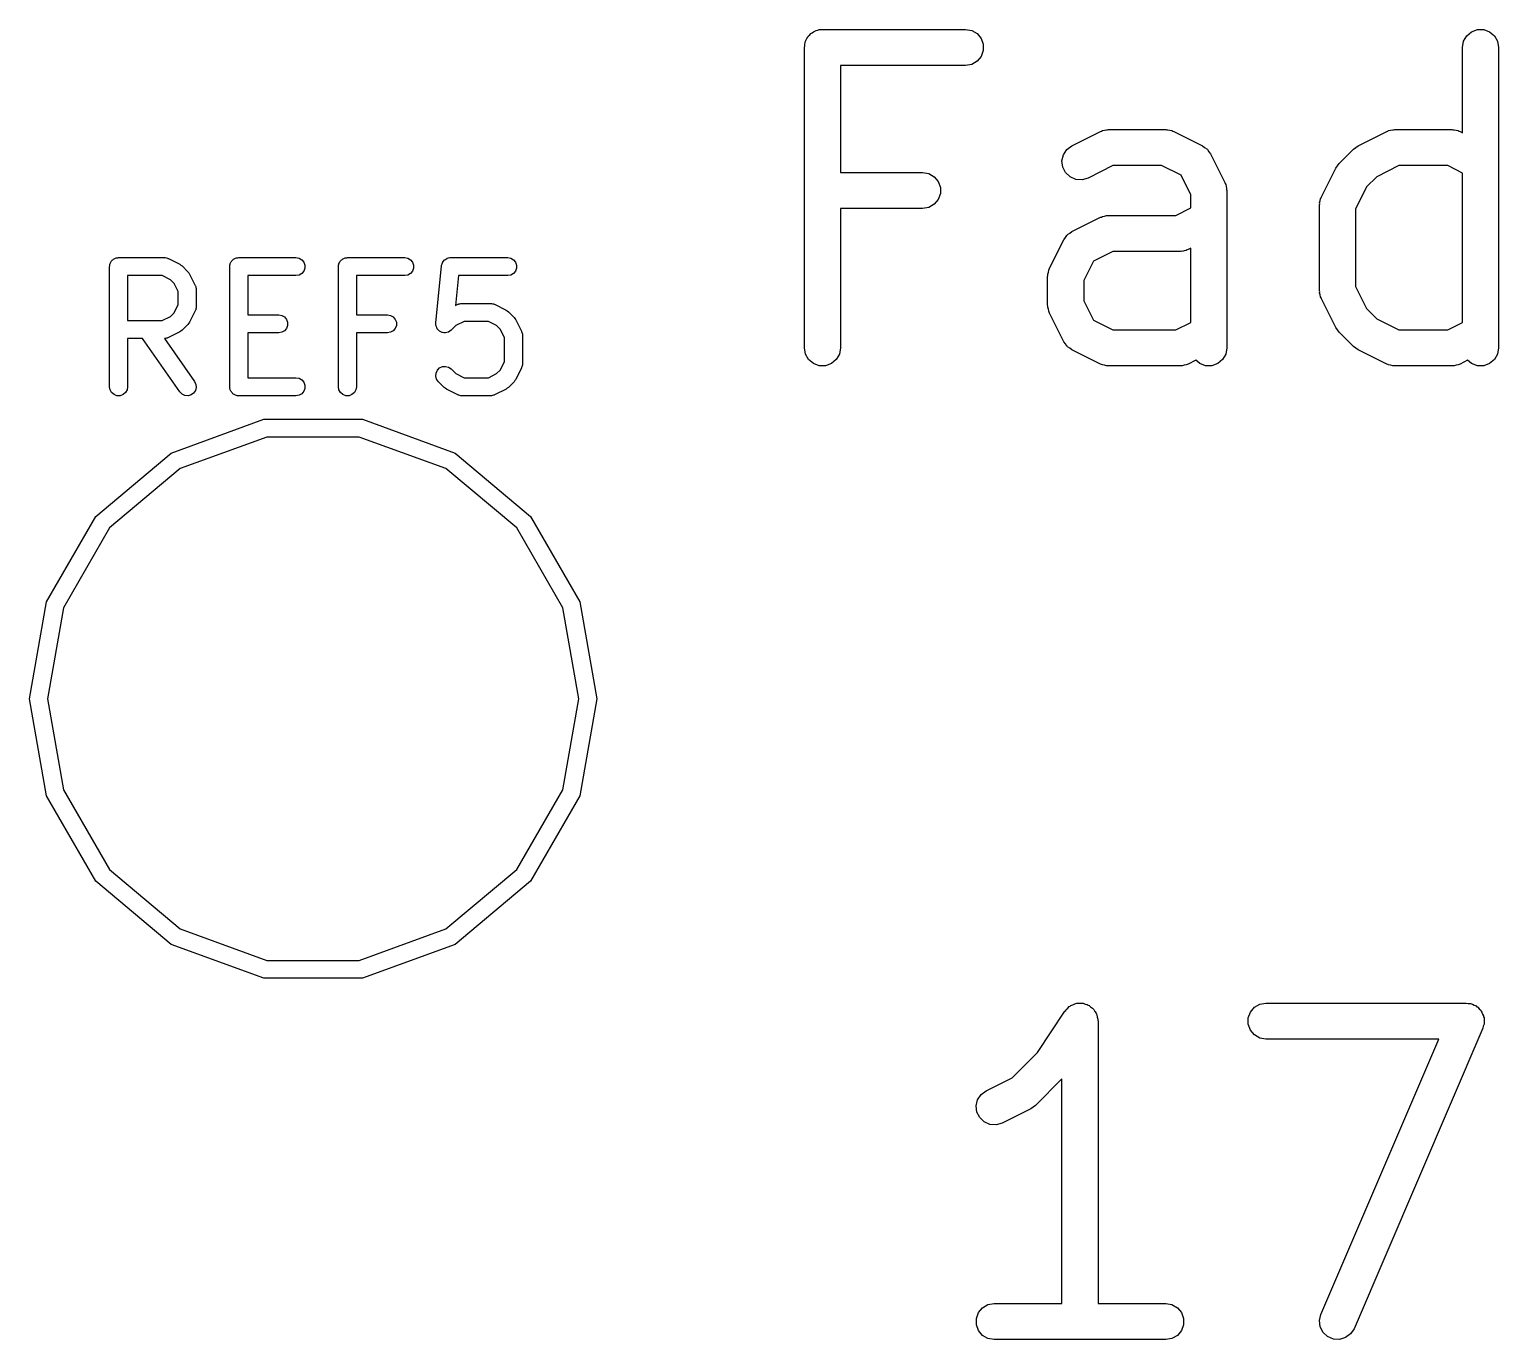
# Model space of a CAD drawing. Extents: x 86 to 333, y -237 to -29.
# Drawn here: x 86.14 to 98.36, y -80.33 to -69.43 of the extents above; entities that cross this region are included whole.
import ezdxf

# ---------------------------------------------------------------- set-up
doc = ezdxf.new("R2010")
doc.units = 0
doc.header["$MEASUREMENT"] = 0
doc.layers.add('BLACK', color=7, linetype='CONTINUOUS')

msp = doc.modelspace()

# ---------------------------------------------------------------- linework, layer by layer
at = {"layer": 'Black'}
for p, q in [((92.6868, -69.44), (92.6997, -69.4377)), ((92.6997, -69.4377), (92.712, -69.4332)), ((92.712, -69.4332), (92.7252, -69.4332)), ((92.7252, -69.4332), (92.7381, -69.431)), ((92.7381, -69.431), (93.9286, -69.431)), ((93.9286, -69.431), (93.9799, -69.44)), ((98.1393, -69.451), (98.1882, -69.4332)), ((98.1882, -69.4332), (98.2403, -69.4332)), ((98.2403, -69.4332), (98.2893, -69.451)), ((92.5904, -69.5549), (92.5949, -69.5426)), ((92.5904, -69.568), (92.5904, -69.5549)), ((92.5949, -69.5426), (92.5971, -69.5296)), ((92.5971, -69.5296), (92.6037, -69.5183)), ((92.6037, -69.5183), (92.6082, -69.506)), ((92.6082, -69.506), (92.6166, -69.4959)), ((92.6166, -69.4959), (92.6232, -69.4845)), ((92.6232, -69.4845), (92.6332, -69.4761)), ((92.6332, -69.4761), (92.6417, -69.466)), ((92.6417, -69.466), (92.653, -69.4595)), ((92.653, -69.4595), (92.6631, -69.451)), ((92.6631, -69.451), (92.6754, -69.4466)), ((92.6754, -69.4466), (92.6868, -69.44)), ((93.9799, -69.44), (94.025, -69.466)), ((94.025, -69.466), (94.0585, -69.506)), ((94.0585, -69.506), (94.0763, -69.5549)), ((94.0763, -69.5549), (94.0763, -69.607)), ((98.0643, -69.581), (98.0733, -69.5296)), ((98.0733, -69.5296), (98.0994, -69.4845)), ((98.0994, -69.4845), (98.1393, -69.451)), ((98.2893, -69.451), (98.3292, -69.4845)), ((98.3292, -69.4845), (98.3552, -69.5296)), ((98.3552, -69.5296), (98.3643, -69.581)), ((92.5881, -69.581), (92.5904, -69.568)), ((92.5881, -72.081), (92.5881, -69.581)), ((94.0585, -69.656), (94.025, -69.6959)), ((94.0763, -69.607), (94.0585, -69.656)), ((98.0643, -70.2906), (98.0643, -69.581)), ((98.3643, -69.581), (98.3643, -72.081)), ((93.9286, -69.731), (92.8881, -69.731)), ((92.8881, -69.731), (92.8881, -70.6214)), ((93.9799, -69.7219), (93.9286, -69.731)), ((94.025, -69.6959), (93.9799, -69.7219)), ((94.8139, -70.3992), (95.052, -70.2801)), ((95.052, -70.2801), (95.0603, -70.2777)), ((95.0603, -70.2777), (95.0677, -70.2733)), ((95.0677, -70.2733), (95.0851, -70.2703)), ((95.0851, -70.2703), (95.1019, -70.2653)), ((95.1019, -70.2653), (95.1105, -70.2658)), ((95.1105, -70.2658), (95.119, -70.2643)), ((95.119, -70.2643), (95.5952, -70.2643)), ((95.5952, -70.2643), (95.6038, -70.2658)), ((95.6038, -70.2658), (95.6124, -70.2653)), ((95.6124, -70.2653), (95.6292, -70.2703)), ((95.6292, -70.2703), (95.6465, -70.2733)), ((95.6465, -70.2733), (95.654, -70.2777)), ((95.654, -70.2777), (95.6623, -70.2801)), ((95.6623, -70.2801), (95.9004, -70.3992)), ((97.1948, -70.3992), (97.4329, -70.2801)), ((97.4329, -70.2801), (97.4412, -70.2777)), ((97.4412, -70.2777), (97.4487, -70.2733)), ((97.4487, -70.2733), (97.466, -70.2703)), ((97.466, -70.2703), (97.4828, -70.2653)), ((97.4828, -70.2653), (97.4915, -70.2658)), ((97.4915, -70.2658), (97.5, -70.2643)), ((97.5, -70.2643), (97.9762, -70.2643)), ((97.9762, -70.2643), (97.9847, -70.2658)), ((97.9847, -70.2658), (97.9933, -70.2653)), ((97.9933, -70.2653), (98.0102, -70.2703)), ((98.0102, -70.2703), (98.0275, -70.2733)), ((98.0275, -70.2733), (98.035, -70.2777)), ((98.035, -70.2777), (98.0433, -70.2801)), ((98.0433, -70.2801), (98.0643, -70.2906)), ((94.772, -70.4302), (94.8139, -70.3992)), ((95.9004, -70.3992), (95.9181, -70.4123)), ((95.9181, -70.4123), (95.9365, -70.4244)), ((97.1558, -70.4273), (97.1755, -70.4135)), ((97.1755, -70.4135), (97.1948, -70.3992)), ((94.7312, -70.5243), (94.7433, -70.4737)), ((94.7372, -70.5761), (94.7312, -70.5243)), ((94.7433, -70.4737), (94.772, -70.4302)), ((95.9365, -70.4244), (95.9389, -70.4277)), ((95.9389, -70.4277), (95.9423, -70.4302)), ((95.9423, -70.4302), (95.9544, -70.4486)), ((95.9544, -70.4486), (95.9675, -70.4663)), ((95.9675, -70.4663), (96.0865, -70.7043)), ((97.0368, -70.5463), (97.1558, -70.4273)), ((92.8881, -70.6214), (93.5714, -70.6214)), ((93.5714, -70.6214), (93.6227, -70.6305)), ((93.6227, -70.6305), (93.6678, -70.6565)), ((93.6678, -70.6565), (93.7013, -70.6964)), ((94.7605, -70.6227), (94.7372, -70.5761)), ((94.7983, -70.6585), (94.7605, -70.6227)), ((94.8461, -70.6792), (94.7983, -70.6585)), ((95.1545, -70.5643), (94.948, -70.6675)), ((95.5598, -70.5643), (95.1545, -70.5643)), ((95.7215, -70.6451), (95.5598, -70.5643)), ((95.8024, -70.8068), (95.7215, -70.6451)), ((96.8896, -70.8234), (97.0087, -70.5853)), ((97.0087, -70.5853), (97.023, -70.566)), ((97.023, -70.566), (97.0368, -70.5463)), ((97.3508, -70.6566), (97.2661, -70.7412)), ((97.5354, -70.5643), (97.3508, -70.6566)), ((97.9408, -70.5643), (97.5354, -70.5643)), ((98.0643, -70.626), (97.9408, -70.5643)), ((98.0643, -71.8692), (98.0643, -70.626)), ((93.7013, -70.6964), (93.7191, -70.7454)), ((93.7191, -70.7454), (93.7191, -70.7975)), ((94.8981, -70.6823), (94.8461, -70.6792)), ((94.948, -70.6675), (94.8981, -70.6823)), ((96.0865, -70.7043), (96.089, -70.7126)), ((96.089, -70.7126), (96.0933, -70.7201)), ((96.0933, -70.7201), (96.0964, -70.7374)), ((96.0964, -70.7374), (96.1014, -70.7543)), ((96.1014, -70.7543), (96.1009, -70.7629)), ((96.1009, -70.7629), (96.1024, -70.7714)), ((96.1024, -70.7714), (96.1024, -72.081)), ((97.2661, -70.7412), (97.1738, -70.9259)), ((93.6678, -70.8863), (93.6227, -70.9124)), ((93.7013, -70.8464), (93.6678, -70.8863)), ((93.7191, -70.7975), (93.7013, -70.8464)), ((95.8024, -70.9168), (95.8024, -70.8068)), ((96.8738, -70.8905), (96.8753, -70.882)), ((96.8738, -71.6048), (96.8738, -70.8905)), ((96.8748, -70.8733), (96.8798, -70.8565)), ((96.8753, -70.882), (96.8748, -70.8733)), ((96.8798, -70.8565), (96.8829, -70.8392)), ((96.8829, -70.8392), (96.8872, -70.8317)), ((96.8872, -70.8317), (96.8896, -70.8234)), ((93.5714, -70.9214), (92.8881, -70.9214)), ((92.8881, -70.9214), (92.8881, -72.081)), ((93.6227, -70.9124), (93.5714, -70.9214)), ((94.8139, -71.1135), (95.052, -70.9944)), ((95.052, -70.9944), (95.0603, -70.9919)), ((95.0603, -70.9919), (95.0677, -70.9876)), ((95.0677, -70.9876), (95.085, -70.9846)), ((95.085, -70.9846), (95.1019, -70.9796)), ((95.1019, -70.9796), (95.1105, -70.9801)), ((95.1105, -70.9801), (95.119, -70.9786)), ((95.119, -70.9786), (95.6789, -70.9786)), ((95.6789, -70.9786), (95.8024, -70.9168)), ((97.1738, -70.9259), (97.1738, -71.5694)), ((94.7599, -71.1629), (94.772, -71.1445)), ((94.772, -71.1445), (94.7754, -71.142)), ((94.7754, -71.142), (94.7778, -71.1387)), ((94.7778, -71.1387), (94.7962, -71.1266)), ((94.7962, -71.1266), (94.8139, -71.1135)), ((94.6277, -71.4186), (94.7468, -71.1805)), ((94.7468, -71.1805), (94.7599, -71.1629)), ((95.7483, -71.2726), (95.7314, -71.2776)), ((95.7656, -71.2695), (95.7483, -71.2726)), ((95.7731, -71.2652), (95.7656, -71.2695)), ((95.7814, -71.2627), (95.7731, -71.2652)), ((95.8024, -71.2522), (95.7814, -71.2627)), ((95.8024, -71.8692), (95.8024, -71.2522)), ((86.8071, -71.3914), (86.8093, -71.3852)), ((86.8071, -71.3979), (86.8071, -71.3914)), ((86.8093, -71.3852), (86.8105, -71.3787)), ((86.8105, -71.3787), (86.8138, -71.373)), ((86.8138, -71.373), (86.816, -71.3669)), ((86.816, -71.3669), (86.8202, -71.3619)), ((86.8202, -71.3619), (86.8235, -71.3562)), ((86.8235, -71.3562), (86.8285, -71.352)), ((86.8285, -71.352), (86.8327, -71.3469)), ((86.8327, -71.3469), (86.8384, -71.3436)), ((86.8384, -71.3436), (86.8435, -71.3394)), ((86.8435, -71.3394), (86.8496, -71.3372)), ((86.8496, -71.3372), (86.8553, -71.3339)), ((86.8553, -71.3339), (86.8618, -71.3328)), ((86.8618, -71.3328), (86.8679, -71.3305)), ((86.8679, -71.3305), (86.8745, -71.3305)), ((86.8745, -71.3305), (86.881, -71.3294)), ((86.881, -71.3294), (87.2619, -71.3294)), ((87.2619, -71.3294), (87.2662, -71.3301)), ((87.2662, -71.3301), (87.2705, -71.3299)), ((87.2705, -71.3299), (87.2789, -71.3324)), ((87.2789, -71.3324), (87.2876, -71.3339)), ((87.2876, -71.3339), (87.2913, -71.3361)), ((87.2913, -71.3361), (87.2954, -71.3373)), ((87.2954, -71.3373), (87.3907, -71.3849)), ((87.3907, -71.3849), (87.4003, -71.3921)), ((87.4003, -71.3921), (87.4102, -71.399)), ((87.8071, -71.3914), (87.8093, -71.3852)), ((87.8071, -71.3979), (87.8071, -71.3914)), ((87.8093, -71.3852), (87.8105, -71.3787)), ((87.8105, -71.3787), (87.8138, -71.373)), ((87.8138, -71.373), (87.816, -71.3669)), ((87.816, -71.3669), (87.8202, -71.3619)), ((87.8202, -71.3619), (87.8235, -71.3562)), ((87.8235, -71.3562), (87.8285, -71.352)), ((87.8285, -71.352), (87.8327, -71.3469)), ((87.8327, -71.3469), (87.8384, -71.3436)), ((87.8384, -71.3436), (87.8435, -71.3394)), ((87.8435, -71.3394), (87.8496, -71.3372)), ((87.8496, -71.3372), (87.8553, -71.3339)), ((87.8553, -71.3339), (87.8618, -71.3328)), ((87.8618, -71.3328), (87.8679, -71.3305)), ((87.8679, -71.3305), (87.8745, -71.3305)), ((87.8745, -71.3305), (87.881, -71.3294)), ((87.881, -71.3294), (88.3571, -71.3294)), ((88.3571, -71.3294), (88.3828, -71.3339)), ((88.3828, -71.3339), (88.4054, -71.3469)), ((88.4054, -71.3469), (88.4221, -71.3669)), ((88.4221, -71.3669), (88.431, -71.3914)), ((88.431, -71.3914), (88.431, -71.4174)), ((88.7119, -71.3914), (88.7141, -71.3852)), ((88.7119, -71.3979), (88.7119, -71.3914)), ((88.7141, -71.3852), (88.7152, -71.3787)), ((88.7152, -71.3787), (88.7185, -71.373)), ((88.7185, -71.373), (88.7208, -71.3669)), ((88.7208, -71.3669), (88.725, -71.3619)), ((88.725, -71.3619), (88.7283, -71.3562)), ((88.7283, -71.3562), (88.7333, -71.352)), ((88.7333, -71.352), (88.7375, -71.3469)), ((88.7375, -71.3469), (88.7432, -71.3436)), ((88.7432, -71.3436), (88.7482, -71.3394)), ((88.7482, -71.3394), (88.7544, -71.3372)), ((88.7544, -71.3372), (88.7601, -71.3339)), ((88.7601, -71.3339), (88.7665, -71.3328)), ((88.7665, -71.3328), (88.7727, -71.3305)), ((88.7727, -71.3305), (88.7793, -71.3305)), ((88.7793, -71.3305), (88.7857, -71.3294)), ((88.7857, -71.3294), (89.2619, -71.3294)), ((89.2619, -71.3294), (89.2876, -71.3339)), ((89.2876, -71.3339), (89.3101, -71.3469)), ((89.3101, -71.3469), (89.3269, -71.3669)), ((89.3269, -71.3669), (89.3358, -71.3914)), ((89.3358, -71.3914), (89.3358, -71.4174)), ((89.5682, -71.3969), (89.569, -71.3942)), ((89.569, -71.3914), (89.5725, -71.3817)), ((89.569, -71.3942), (89.569, -71.3914)), ((89.5725, -71.3817), (89.5753, -71.3718)), ((89.5753, -71.3718), (89.5769, -71.3695)), ((89.5769, -71.3695), (89.5779, -71.3669)), ((89.5779, -71.3669), (89.5845, -71.359)), ((89.5845, -71.359), (89.5905, -71.3507)), ((89.5905, -71.3507), (89.5928, -71.3491)), ((89.5928, -71.3491), (89.5946, -71.3469)), ((89.5946, -71.3469), (89.6035, -71.3418)), ((89.6035, -71.3418), (89.612, -71.336)), ((89.612, -71.336), (89.6148, -71.3353)), ((89.6148, -71.3353), (89.6172, -71.3339)), ((89.6172, -71.3339), (89.6273, -71.3321)), ((89.6273, -71.3321), (89.6372, -71.3296)), ((89.6372, -71.3296), (89.6401, -71.3299)), ((89.6401, -71.3299), (89.6429, -71.3294)), ((89.6429, -71.3294), (90.119, -71.3294)), ((90.119, -71.3294), (90.1447, -71.3339)), ((90.1447, -71.3339), (90.1673, -71.3469)), ((90.1673, -71.3469), (90.184, -71.3669)), ((90.184, -71.3669), (90.1929, -71.3914)), ((90.1929, -71.3914), (90.1929, -71.4174)), ((94.9928, -71.3594), (94.9119, -71.5211)), ((95.1545, -71.2786), (94.9928, -71.3594)), ((95.7143, -71.2786), (95.1545, -71.2786)), ((95.7228, -71.2771), (95.7143, -71.2786)), ((95.7314, -71.2776), (95.7228, -71.2771)), ((86.806, -71.4044), (86.8071, -71.3979)), ((86.806, -72.4044), (86.806, -71.4044)), ((86.956, -71.4794), (86.956, -71.8532)), ((87.2442, -71.4794), (86.956, -71.4794)), ((87.3127, -71.5136), (87.2442, -71.4794)), ((87.3431, -71.544), (87.3127, -71.5136)), ((87.4102, -71.399), (87.4578, -71.4466)), ((87.4578, -71.4466), (87.4647, -71.4564)), ((87.4647, -71.4564), (87.4718, -71.4661)), ((87.4718, -71.4661), (87.5195, -71.5613)), ((87.806, -71.4044), (87.8071, -71.3979)), ((87.806, -72.4044), (87.806, -71.4044)), ((88.3571, -71.4794), (87.956, -71.4794)), ((87.956, -71.4794), (87.956, -71.8056)), ((88.3828, -71.4749), (88.3571, -71.4794)), ((88.4054, -71.4618), (88.3828, -71.4749)), ((88.4221, -71.4419), (88.4054, -71.4618)), ((88.431, -71.4174), (88.4221, -71.4419)), ((88.7107, -71.4044), (88.7119, -71.3979)), ((88.7107, -72.4044), (88.7107, -71.4044)), ((89.2619, -71.4794), (88.8607, -71.4794)), ((88.8607, -71.4794), (88.8607, -71.8056)), ((89.2876, -71.4749), (89.2619, -71.4794)), ((89.3101, -71.4618), (89.2876, -71.4749)), ((89.3269, -71.4419), (89.3101, -71.4618)), ((89.3358, -71.4174), (89.3269, -71.4419)), ((89.5206, -71.8731), (89.5682, -71.3969)), ((89.7107, -71.4794), (89.6859, -71.7276)), ((90.119, -71.4794), (89.7107, -71.4794)), ((90.1447, -71.4749), (90.119, -71.4794)), ((90.1673, -71.4618), (90.1447, -71.4749)), ((90.184, -71.4419), (90.1673, -71.4618)), ((90.1929, -71.4174), (90.184, -71.4419)), ((94.6119, -71.4857), (94.6134, -71.4772)), ((94.6119, -71.7238), (94.6119, -71.4857)), ((94.6129, -71.4686), (94.6179, -71.4517)), ((94.6134, -71.4772), (94.6129, -71.4686)), ((94.6179, -71.4517), (94.6209, -71.4344)), ((94.6209, -71.4344), (94.6253, -71.4269)), ((94.6253, -71.4269), (94.6277, -71.4186)), ((87.3774, -71.6126), (87.3431, -71.544)), ((87.3774, -71.72), (87.3774, -71.6126)), ((87.5195, -71.5613), (87.5207, -71.5655)), ((87.5207, -71.5655), (87.5229, -71.5692)), ((87.5229, -71.5692), (87.5244, -71.5779)), ((87.5244, -71.5779), (87.5269, -71.5863)), ((87.5269, -71.5863), (87.5266, -71.5906)), ((87.5266, -71.5906), (87.5274, -71.5949)), ((87.5274, -71.5949), (87.5274, -71.7377)), ((94.9119, -71.5211), (94.9119, -71.6884)), ((96.8753, -71.6133), (96.8738, -71.6048)), ((96.8748, -71.6219), (96.8753, -71.6133)), ((96.8798, -71.6388), (96.8748, -71.6219)), ((96.8829, -71.6561), (96.8798, -71.6388)), ((97.1738, -71.5694), (97.2661, -71.754)), ((87.3431, -71.7885), (87.3774, -71.72)), ((87.5244, -71.7547), (87.5229, -71.7634)), ((87.5269, -71.7463), (87.5244, -71.7547)), ((87.5274, -71.7377), (87.5266, -71.742)), ((87.5266, -71.742), (87.5269, -71.7463)), ((89.6859, -71.7276), (89.7046, -71.7183)), ((89.7046, -71.7183), (89.7087, -71.717)), ((89.7087, -71.717), (89.7124, -71.7149)), ((89.7124, -71.7149), (89.7211, -71.7133)), ((89.7211, -71.7133), (89.7295, -71.7108)), ((89.7295, -71.7108), (89.7338, -71.7111)), ((89.7338, -71.7111), (89.7381, -71.7103)), ((89.7381, -71.7103), (89.9762, -71.7103)), ((89.9762, -71.7103), (89.9804, -71.7111)), ((89.9804, -71.7111), (89.9848, -71.7108)), ((89.9848, -71.7108), (89.9932, -71.7133)), ((89.9932, -71.7133), (90.0018, -71.7149)), ((90.0018, -71.7149), (90.0056, -71.717)), ((90.0056, -71.717), (90.0097, -71.7183)), ((90.0097, -71.7183), (90.105, -71.7659)), ((94.6134, -71.7323), (94.6119, -71.7238)), ((94.6129, -71.741), (94.6134, -71.7323)), ((94.6179, -71.7578), (94.6129, -71.741)), ((94.6209, -71.7751), (94.6179, -71.7578)), ((94.9119, -71.6884), (94.9928, -71.8501)), ((96.8872, -71.6636), (96.8829, -71.6561)), ((96.8896, -71.6718), (96.8872, -71.6636)), ((97.0087, -71.9099), (96.8896, -71.6718)), ((97.2661, -71.754), (97.3508, -71.8386)), ((86.956, -71.8532), (87.2442, -71.8532)), ((87.2442, -71.8532), (87.3127, -71.8189)), ((87.3127, -71.8189), (87.3431, -71.7885)), ((87.4647, -71.8762), (87.4578, -71.886)), ((87.4718, -71.8665), (87.4647, -71.8762)), ((87.5195, -71.7713), (87.4718, -71.8665)), ((87.5207, -71.7671), (87.5195, -71.7713)), ((87.5229, -71.7634), (87.5207, -71.7671)), ((87.956, -71.8056), (88.2143, -71.8056)), ((88.2143, -71.8056), (88.2399, -71.8101)), ((88.2399, -71.8101), (88.2625, -71.8231)), ((88.2625, -71.8231), (88.2792, -71.8431)), ((88.2792, -71.8431), (88.2881, -71.8675)), ((88.2881, -71.8675), (88.2881, -71.8936)), ((88.8607, -71.8056), (89.119, -71.8056)), ((89.119, -71.8056), (89.1447, -71.8101)), ((89.1447, -71.8101), (89.1673, -71.8231)), ((89.1673, -71.8231), (89.184, -71.8431)), ((89.184, -71.8431), (89.1929, -71.8675)), ((89.1929, -71.8675), (89.1929, -71.8936)), ((89.5205, -71.874), (89.5206, -71.8736)), ((89.5216, -71.8865), (89.5205, -71.874)), ((89.5206, -71.8736), (89.5206, -71.8731)), ((89.7558, -71.8603), (89.6873, -71.8946)), ((89.9585, -71.8603), (89.7558, -71.8603)), ((90.027, -71.8946), (89.9585, -71.8603)), ((90.105, -71.7659), (90.1146, -71.773)), ((90.1146, -71.773), (90.1245, -71.7799)), ((90.1245, -71.7799), (90.1721, -71.8275)), ((90.1721, -71.8275), (90.179, -71.8374)), ((90.179, -71.8374), (90.1861, -71.847)), ((90.1861, -71.847), (90.2337, -71.9423)), ((94.6253, -71.7826), (94.6209, -71.7751)), ((94.6277, -71.7909), (94.6253, -71.7826)), ((94.7468, -72.029), (94.6277, -71.7909)), ((94.9928, -71.8501), (95.1545, -71.931)), ((95.6789, -71.931), (95.8024, -71.8692)), ((97.3508, -71.8386), (97.5354, -71.931)), ((97.9408, -71.931), (98.0643, -71.8692)), ((87.08, -72.0032), (86.956, -72.0032)), ((86.956, -72.0032), (86.956, -72.4044)), ((87.3909, -72.4474), (87.08, -72.0032)), ((87.2662, -72.0024), (87.263, -72.003)), ((87.263, -72.003), (87.5138, -72.3614)), ((87.2705, -72.0027), (87.2662, -72.0024)), ((87.2789, -72.0002), (87.2705, -72.0027)), ((87.2876, -71.9987), (87.2789, -72.0002)), ((87.2913, -71.9965), (87.2876, -71.9987)), ((87.2954, -71.9953), (87.2913, -71.9965)), ((87.3907, -71.9477), (87.2954, -71.9953)), ((87.4003, -71.9405), (87.3907, -71.9477)), ((87.4102, -71.9336), (87.4003, -71.9405)), ((87.4578, -71.886), (87.4102, -71.9336)), ((88.2143, -71.9556), (87.956, -71.9556)), ((87.956, -71.9556), (87.956, -72.3294)), ((88.2399, -71.951), (88.2143, -71.9556)), ((88.2625, -71.938), (88.2399, -71.951)), ((88.2792, -71.9181), (88.2625, -71.938)), ((88.2881, -71.8936), (88.2792, -71.9181)), ((89.119, -71.9556), (88.8607, -71.9556)), ((88.8607, -71.9556), (88.8607, -72.4044)), ((89.1447, -71.951), (89.119, -71.9556)), ((89.1673, -71.938), (89.1447, -71.951)), ((89.184, -71.9181), (89.1673, -71.938)), ((89.1929, -71.8936), (89.184, -71.9181)), ((89.5226, -71.8991), (89.5216, -71.8865)), ((89.5228, -71.8995), (89.5226, -71.8991)), ((89.5228, -71.9), (89.5228, -71.8995)), ((89.5281, -71.9114), (89.5228, -71.9)), ((89.5333, -71.9228), (89.5281, -71.9114)), ((89.5336, -71.9232), (89.5333, -71.9228)), ((89.5338, -71.9236), (89.5336, -71.9232)), ((89.5427, -71.9325), (89.5338, -71.9236)), ((89.5515, -71.9415), (89.5427, -71.9325)), ((89.5519, -71.9417), (89.5515, -71.9415)), ((89.5522, -71.942), (89.5519, -71.9417)), ((89.5636, -71.9473), (89.5522, -71.942)), ((89.5749, -71.9528), (89.5636, -71.9473)), ((89.5754, -71.9528), (89.5749, -71.9528)), ((89.5758, -71.953), (89.5754, -71.9528)), ((89.5883, -71.9541), (89.5758, -71.953)), ((89.6008, -71.9554), (89.5883, -71.9541)), ((89.6013, -71.9552), (89.6008, -71.9554)), ((89.6018, -71.9553), (89.6013, -71.9552)), ((89.6139, -71.952), (89.6018, -71.9553)), ((89.6261, -71.9489), (89.6139, -71.952)), ((89.6265, -71.9487), (89.6261, -71.9489)), ((89.6269, -71.9485), (89.6265, -71.9487)), ((89.6372, -71.9413), (89.6269, -71.9485)), ((89.6476, -71.9343), (89.6372, -71.9413)), ((89.6479, -71.9339), (89.6476, -71.9343)), ((89.6483, -71.9336), (89.6479, -71.9339)), ((89.6873, -71.8946), (89.6483, -71.9336)), ((90.0574, -71.925), (90.027, -71.8946)), ((90.0917, -71.9935), (90.0574, -71.925)), ((90.0917, -72.1962), (90.0917, -71.9935)), ((90.2337, -71.9423), (90.235, -71.9464)), ((90.235, -71.9464), (90.2371, -71.9502)), ((90.2371, -71.9502), (90.2387, -71.9588)), ((90.2387, -71.9588), (90.2412, -71.9672)), ((90.2412, -71.9672), (90.2409, -71.9716)), ((90.2409, -71.9716), (90.2417, -71.9758)), ((90.2417, -71.9758), (90.2417, -72.2139)), ((95.1545, -71.931), (95.6789, -71.931)), ((97.023, -71.9292), (97.0087, -71.9099)), ((97.0368, -71.9489), (97.023, -71.9292)), ((97.1558, -72.068), (97.0368, -71.9489)), ((97.5354, -71.931), (97.9408, -71.931)), ((92.5971, -72.1323), (92.5881, -72.081)), ((92.8881, -72.081), (92.879, -72.1323)), ((94.7599, -72.0467), (94.7468, -72.029)), ((94.772, -72.065), (94.7599, -72.0467)), ((94.7754, -72.0675), (94.772, -72.065)), ((94.7778, -72.0708), (94.7754, -72.0675)), ((94.7962, -72.083), (94.7778, -72.0708)), ((94.8139, -72.0961), (94.7962, -72.083)), ((95.052, -72.2151), (94.8139, -72.0961)), ((96.1024, -72.081), (96.0933, -72.1323)), ((97.1755, -72.0818), (97.1558, -72.068)), ((97.1948, -72.0961), (97.1755, -72.0818)), ((97.4329, -72.2151), (97.1948, -72.0961)), ((98.3643, -72.081), (98.3552, -72.1323)), ((89.5338, -72.2661), (89.5522, -72.2477)), ((89.5522, -72.2477), (89.5758, -72.2367)), ((89.5758, -72.2367), (89.6018, -72.2344)), ((89.6018, -72.2344), (89.6269, -72.2412)), ((89.6269, -72.2412), (89.6483, -72.2561)), ((90.0574, -72.2647), (90.0917, -72.1962)), ((90.2337, -72.2474), (90.1861, -72.3427)), ((90.235, -72.2433), (90.2337, -72.2474)), ((90.2371, -72.2396), (90.235, -72.2433)), ((90.2387, -72.2309), (90.2371, -72.2396)), ((90.2412, -72.2225), (90.2387, -72.2309)), ((90.2417, -72.2139), (90.2409, -72.2182)), ((90.2409, -72.2182), (90.2412, -72.2225)), ((92.6232, -72.1774), (92.5971, -72.1323)), ((92.6631, -72.2109), (92.6232, -72.1774)), ((92.712, -72.2287), (92.6631, -72.2109)), ((92.7641, -72.2287), (92.712, -72.2287)), ((92.8131, -72.2109), (92.7641, -72.2287)), ((92.853, -72.1774), (92.8131, -72.2109)), ((92.879, -72.1323), (92.853, -72.1774)), ((95.0603, -72.2176), (95.052, -72.2151)), ((95.0677, -72.2219), (95.0603, -72.2176)), ((95.0851, -72.225), (95.0677, -72.2219)), ((95.1019, -72.23), (95.0851, -72.225)), ((95.1105, -72.2294), (95.1019, -72.23)), ((95.119, -72.231), (95.1105, -72.2294)), ((95.7143, -72.231), (95.119, -72.231)), ((95.7228, -72.2295), (95.7143, -72.231)), ((95.7314, -72.23), (95.7228, -72.2295)), ((95.7483, -72.225), (95.7314, -72.23)), ((95.7656, -72.2219), (95.7483, -72.225)), ((95.7731, -72.2176), (95.7656, -72.2219)), ((95.7814, -72.2151), (95.7731, -72.2176)), ((95.8447, -72.1834), (95.7814, -72.2151)), ((95.8774, -72.2109), (95.8447, -72.1834)), ((95.9263, -72.2287), (95.8774, -72.2109)), ((95.9784, -72.2287), (95.9263, -72.2287)), ((96.0274, -72.2109), (95.9784, -72.2287)), ((96.0673, -72.1774), (96.0274, -72.2109)), ((96.0933, -72.1323), (96.0673, -72.1774)), ((97.4412, -72.2176), (97.4329, -72.2151)), ((97.4487, -72.2219), (97.4412, -72.2176)), ((97.466, -72.225), (97.4487, -72.2219)), ((97.4828, -72.23), (97.466, -72.225)), ((97.4915, -72.2294), (97.4828, -72.23)), ((97.5, -72.231), (97.4915, -72.2294)), ((97.9762, -72.231), (97.5, -72.231)), ((97.9847, -72.2295), (97.9762, -72.231)), ((97.9933, -72.23), (97.9847, -72.2295)), ((98.0102, -72.225), (97.9933, -72.23)), ((98.0275, -72.2219), (98.0102, -72.225)), ((98.035, -72.2176), (98.0275, -72.2219)), ((98.0433, -72.2151), (98.035, -72.2176)), ((98.1066, -72.1834), (98.0433, -72.2151)), ((98.1393, -72.2109), (98.1066, -72.1834)), ((98.1882, -72.2287), (98.1393, -72.2109)), ((98.2403, -72.2287), (98.1882, -72.2287)), ((98.2893, -72.2109), (98.2403, -72.2287)), ((98.3292, -72.1774), (98.2893, -72.2109)), ((98.3552, -72.1323), (98.3292, -72.1774)), ((87.5138, -72.3614), (87.5248, -72.385)), ((87.956, -72.3294), (88.3571, -72.3294)), ((88.3571, -72.3294), (88.3828, -72.3339)), ((88.3828, -72.3339), (88.4054, -72.3469)), ((88.4054, -72.3469), (88.4221, -72.3669)), ((88.4221, -72.3669), (88.431, -72.3914)), ((89.5205, -72.3157), (89.5228, -72.2897)), ((89.5273, -72.3408), (89.5205, -72.3157)), ((89.5228, -72.2897), (89.5338, -72.2661)), ((89.5422, -72.3622), (89.5273, -72.3408)), ((89.5898, -72.4098), (89.5422, -72.3622)), ((89.6483, -72.2561), (89.6873, -72.2951)), ((89.6873, -72.2951), (89.7558, -72.3294)), ((89.7558, -72.3294), (89.9585, -72.3294)), ((89.9585, -72.3294), (90.027, -72.2951)), ((90.027, -72.2951), (90.0574, -72.2647)), ((90.1721, -72.3622), (90.1245, -72.4098)), ((90.179, -72.3523), (90.1721, -72.3622)), ((90.1861, -72.3427), (90.179, -72.3523)), ((86.8105, -72.43), (86.806, -72.4044)), ((86.8235, -72.4526), (86.8105, -72.43)), ((86.8435, -72.4693), (86.8235, -72.4526)), ((86.8679, -72.4782), (86.8435, -72.4693)), ((86.894, -72.4782), (86.8679, -72.4782)), ((86.9185, -72.4693), (86.894, -72.4782)), ((86.9384, -72.4526), (86.9185, -72.4693)), ((86.9514, -72.43), (86.9384, -72.4526)), ((86.956, -72.4044), (86.9514, -72.43)), ((87.4094, -72.4658), (87.3909, -72.4474)), ((87.433, -72.4768), (87.4094, -72.4658)), ((87.4589, -72.4791), (87.433, -72.4768)), ((87.4841, -72.4724), (87.4589, -72.4791)), ((87.5054, -72.4574), (87.4841, -72.4724)), ((87.5203, -72.4361), (87.5054, -72.4574)), ((87.5271, -72.4109), (87.5203, -72.4361)), ((87.5248, -72.385), (87.5271, -72.4109)), ((87.8071, -72.4108), (87.806, -72.4044)), ((87.8071, -72.4174), (87.8071, -72.4108)), ((87.8093, -72.4236), (87.8071, -72.4174)), ((87.8105, -72.43), (87.8093, -72.4236)), ((87.8138, -72.4357), (87.8105, -72.43)), ((87.816, -72.4419), (87.8138, -72.4357)), ((87.8202, -72.4469), (87.816, -72.4419)), ((87.8235, -72.4526), (87.8202, -72.4469)), ((87.8285, -72.4568), (87.8235, -72.4526)), ((87.8327, -72.4618), (87.8285, -72.4568)), ((87.8384, -72.4651), (87.8327, -72.4618)), ((87.8435, -72.4693), (87.8384, -72.4651)), ((87.8496, -72.4716), (87.8435, -72.4693)), ((87.8553, -72.4749), (87.8496, -72.4716)), ((87.8618, -72.476), (87.8553, -72.4749)), ((87.8679, -72.4782), (87.8618, -72.476)), ((87.8745, -72.4782), (87.8679, -72.4782)), ((87.881, -72.4794), (87.8745, -72.4782)), ((88.3571, -72.4794), (87.881, -72.4794)), ((88.3828, -72.4749), (88.3571, -72.4794)), ((88.4054, -72.4618), (88.3828, -72.4749)), ((88.4221, -72.4419), (88.4054, -72.4618)), ((88.431, -72.4174), (88.4221, -72.4419)), ((88.431, -72.3914), (88.431, -72.4174)), ((88.7152, -72.43), (88.7107, -72.4044)), ((88.7283, -72.4526), (88.7152, -72.43)), ((88.7482, -72.4693), (88.7283, -72.4526)), ((88.7727, -72.4782), (88.7482, -72.4693)), ((88.7987, -72.4782), (88.7727, -72.4782)), ((88.8232, -72.4693), (88.7987, -72.4782)), ((88.8432, -72.4526), (88.8232, -72.4693)), ((88.8562, -72.43), (88.8432, -72.4526)), ((88.8607, -72.4044), (88.8562, -72.43)), ((89.5997, -72.4167), (89.5898, -72.4098)), ((89.6093, -72.4238), (89.5997, -72.4167)), ((89.7046, -72.4715), (89.6093, -72.4238)), ((89.7087, -72.4727), (89.7046, -72.4715)), ((89.7124, -72.4749), (89.7087, -72.4727)), ((89.7211, -72.4764), (89.7124, -72.4749)), ((89.7295, -72.4789), (89.7211, -72.4764)), ((89.7338, -72.4786), (89.7295, -72.4789)), ((89.7381, -72.4794), (89.7338, -72.4786)), ((89.9762, -72.4794), (89.7381, -72.4794)), ((89.9804, -72.4786), (89.9762, -72.4794)), ((89.9848, -72.4789), (89.9804, -72.4786)), ((89.9932, -72.4764), (89.9848, -72.4789)), ((90.0018, -72.4749), (89.9932, -72.4764)), ((90.0056, -72.4727), (90.0018, -72.4749)), ((90.0097, -72.4715), (90.0056, -72.4727)), ((90.105, -72.4238), (90.0097, -72.4715)), ((90.1146, -72.4167), (90.105, -72.4238)), ((90.1245, -72.4098), (90.1146, -72.4167)), ((87.3195, -72.9553), (88.09, -72.6749)), ((88.09, -72.6749), (88.91, -72.6749)), ((88.91, -72.6749), (89.6805, -72.9553)), ((88.1161, -72.8226), (87.3945, -73.0852)), ((88.8839, -72.8226), (88.1161, -72.8226)), ((89.6055, -73.0852), (88.8839, -72.8226)), ((86.6914, -73.4824), (87.3195, -72.9553)), ((89.6805, -72.9553), (90.3086, -73.4824)), ((87.3945, -73.0852), (86.8063, -73.5788)), ((90.1937, -73.5788), (89.6055, -73.0852)), ((86.2814, -74.1925), (86.6914, -73.4824)), ((86.8063, -73.5788), (86.4223, -74.2438)), ((90.5777, -74.2438), (90.1937, -73.5788)), ((90.3086, -73.4824), (90.7186, -74.1925)), ((86.139, -75), (86.2814, -74.1925)), ((90.7186, -74.1925), (90.861, -75)), ((86.4223, -74.2438), (86.289, -75)), ((90.711, -75), (90.5777, -74.2438)), ((86.2814, -75.8075), (86.139, -75)), ((86.289, -75), (86.4223, -75.7562)), ((90.5777, -75.7562), (90.711, -75)), ((90.861, -75), (90.7186, -75.8075)), ((86.4223, -75.7562), (86.8063, -76.4212)), ((90.1937, -76.4212), (90.5777, -75.7562)), ((86.6914, -76.5176), (86.2814, -75.8075)), ((90.7186, -75.8075), (90.3086, -76.5176)), ((87.3195, -77.0447), (86.6914, -76.5176)), ((86.8063, -76.4212), (87.3945, -76.9148)), ((89.6055, -76.9148), (90.1937, -76.4212)), ((90.3086, -76.5176), (89.6805, -77.0447)), ((87.3945, -76.9148), (88.1161, -77.1774)), ((88.8839, -77.1774), (89.6055, -76.9148)), ((88.09, -77.3251), (87.3195, -77.0447)), ((89.6805, -77.0447), (88.91, -77.3251)), ((88.1161, -77.1774), (88.8839, -77.1774)), ((88.91, -77.3251), (88.09, -77.3251)), ((94.5263, -77.9425), (94.7561, -77.5977)), ((94.7561, -77.5977), (94.7619, -77.5917)), ((94.7619, -77.5917), (94.766, -77.5845)), ((94.766, -77.5845), (94.7798, -77.573)), ((94.7798, -77.573), (94.7921, -77.5601)), ((94.7921, -77.5601), (94.7996, -77.5564)), ((94.7996, -77.5564), (94.806, -77.551)), ((94.806, -77.551), (94.8228, -77.5449)), ((94.8228, -77.5449), (94.8388, -77.537)), ((94.8388, -77.537), (94.8471, -77.5361)), ((94.8471, -77.5361), (94.8549, -77.5332)), ((94.8549, -77.5332), (94.8728, -77.5332)), ((94.8728, -77.5332), (94.8906, -77.5313)), ((94.8906, -77.5313), (94.8987, -77.5332)), ((94.8987, -77.5332), (94.907, -77.5332)), ((94.907, -77.5332), (94.9238, -77.5394)), ((94.9238, -77.5394), (94.9412, -77.5436)), ((94.9412, -77.5436), (94.9481, -77.5482)), ((94.9481, -77.5482), (94.956, -77.551)), ((94.956, -77.551), (94.9697, -77.5626)), ((94.9697, -77.5626), (94.9846, -77.5725)), ((94.9846, -77.5725), (94.9895, -77.5792)), ((94.9895, -77.5792), (94.9959, -77.5845)), ((94.9959, -77.5845), (95.0048, -77.6)), ((95.0048, -77.6), (95.0154, -77.6145)), ((95.0154, -77.6145), (95.0177, -77.6224)), ((95.0177, -77.6224), (95.0219, -77.6296)), ((95.0219, -77.6296), (95.025, -77.6473)), ((96.2809, -77.6549), (96.2987, -77.606)), ((96.2987, -77.606), (96.3322, -77.566)), ((96.3322, -77.566), (96.3773, -77.54)), ((96.3773, -77.54), (96.4286, -77.531)), ((96.4286, -77.531), (98.0952, -77.531)), ((98.0952, -77.531), (98.1123, -77.534)), ((98.1123, -77.534), (98.1295, -77.5349)), ((98.1295, -77.5349), (98.1377, -77.5384)), ((98.1377, -77.5384), (98.1465, -77.54)), ((98.1465, -77.54), (98.1615, -77.5486)), ((98.1615, -77.5486), (98.1774, -77.5554)), ((98.1774, -77.5554), (98.1839, -77.5616)), ((98.1839, -77.5616), (98.1917, -77.566)), ((98.1917, -77.566), (98.2028, -77.5793)), ((98.2028, -77.5793), (98.2153, -77.5911)), ((98.2153, -77.5911), (98.2194, -77.5991)), ((98.2194, -77.5991), (98.2251, -77.606)), ((98.2251, -77.606), (98.231, -77.6222)), ((98.231, -77.6222), (98.2388, -77.6376)), ((95.025, -77.6473), (95.03, -77.6645)), ((95.03, -77.6645), (95.0295, -77.6728)), ((95.0295, -77.6728), (95.031, -77.681)), ((95.031, -77.681), (95.031, -80.031)), ((96.2809, -77.707), (96.2809, -77.6549)), ((96.2987, -77.756), (96.2809, -77.707)), ((98.2331, -77.74), (97.1617, -80.24)), ((98.2371, -77.7232), (98.2331, -77.74)), ((98.243, -77.707), (98.2371, -77.7232)), ((98.2388, -77.6376), (98.2399, -77.6465)), ((98.2399, -77.6465), (98.243, -77.6549)), ((98.243, -77.6549), (98.243, -77.6722)), ((98.243, -77.6722), (98.245, -77.6893)), ((98.245, -77.6893), (98.243, -77.698)), ((98.243, -77.698), (98.243, -77.707)), ((96.3322, -77.7959), (96.2987, -77.756)), ((96.3773, -77.8219), (96.3322, -77.7959)), ((96.4286, -77.831), (96.3773, -77.8219)), ((97.8678, -77.831), (96.4286, -77.831)), ((96.8859, -80.1219), (97.8678, -77.831)), ((94.3159, -78.1529), (94.5263, -77.9425)), ((94.0996, -78.2611), (94.3159, -78.1529)), ((94.731, -78.1621), (94.5108, -78.3823)), ((94.731, -80.031), (94.731, -78.1621)), ((94.0169, -78.3863), (94.029, -78.3356)), ((94.029, -78.3356), (94.0577, -78.2921)), ((94.0577, -78.2921), (94.0996, -78.2611)), ((94.0229, -78.438), (94.0169, -78.3863)), ((94.0462, -78.4846), (94.0229, -78.438)), ((94.084, -78.5204), (94.0462, -78.4846)), ((94.4718, -78.4104), (94.2338, -78.5294)), ((94.4911, -78.396), (94.4718, -78.4104)), ((94.5108, -78.3823), (94.4911, -78.396)), ((94.1318, -78.5411), (94.084, -78.5204)), ((94.1838, -78.5443), (94.1318, -78.5411)), ((94.2338, -78.5294), (94.1838, -78.5443)), ((94.0368, -80.106), (94.0703, -80.066)), ((94.0703, -80.066), (94.1154, -80.04)), ((94.1154, -80.04), (94.1667, -80.031)), ((94.1667, -80.031), (94.731, -80.031)), ((95.031, -80.031), (95.5952, -80.031)), ((95.5952, -80.031), (95.6465, -80.04)), ((95.6465, -80.04), (95.6917, -80.066)), ((95.6917, -80.066), (95.7251, -80.106)), ((94.0189, -80.1549), (94.0368, -80.106)), ((94.0189, -80.207), (94.0189, -80.1549)), ((95.7251, -80.106), (95.743, -80.1549)), ((95.743, -80.1549), (95.743, -80.207)), ((96.874, -80.1726), (96.8859, -80.1219)), ((96.8802, -80.2243), (96.874, -80.1726)), ((94.0368, -80.256), (94.0189, -80.207)), ((94.0703, -80.2959), (94.0368, -80.256)), ((94.1154, -80.3219), (94.0703, -80.2959)), ((95.6917, -80.2959), (95.6465, -80.3219)), ((95.7251, -80.256), (95.6917, -80.2959)), ((95.743, -80.207), (95.7251, -80.256)), ((96.9037, -80.2708), (96.8802, -80.2243)), ((96.9417, -80.3065), (96.9037, -80.2708)), ((96.9896, -80.327), (96.9417, -80.3065)), ((97.0914, -80.3148), (97.0416, -80.3299)), ((97.1332, -80.2836), (97.0914, -80.3148)), ((97.1617, -80.24), (97.1332, -80.2836)), ((94.1667, -80.331), (94.1154, -80.3219)), ((95.5952, -80.331), (94.1667, -80.331)), ((95.6465, -80.3219), (95.5952, -80.331)), ((97.0416, -80.3299), (96.9896, -80.327))]:
    msp.add_line(p, q, dxfattribs=at)

doc.saveas('drawing.dxf')
